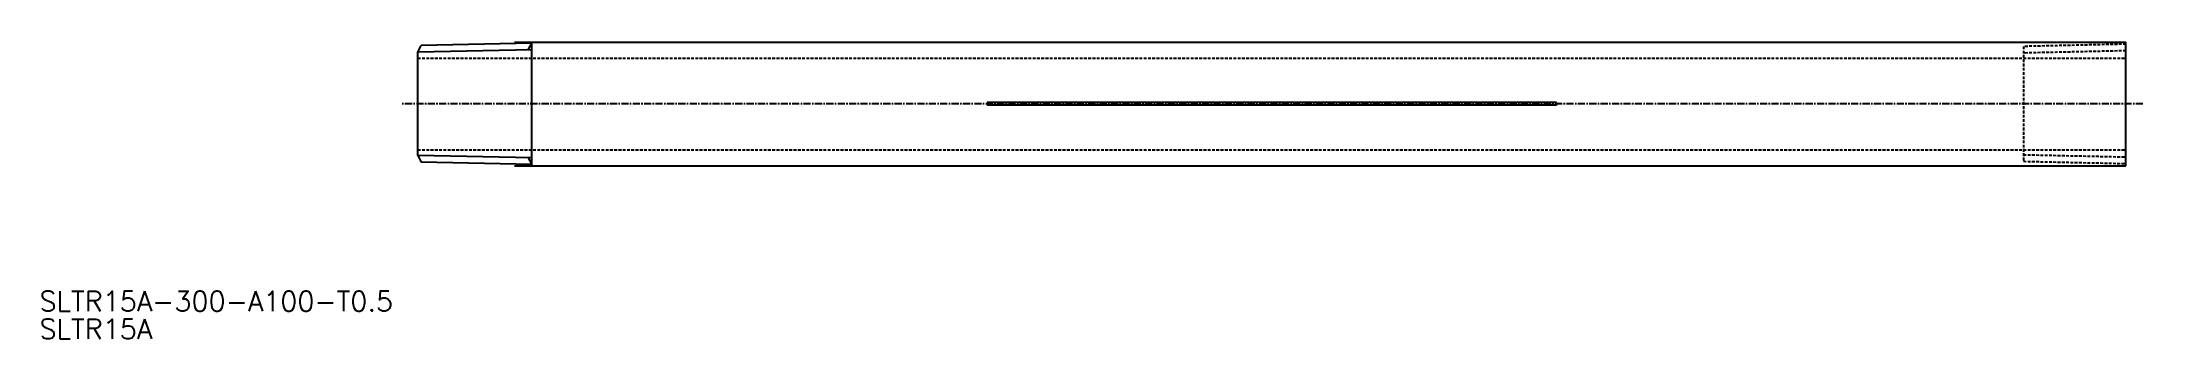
# Model space of a CAD drawing. Extents: x 272 to 641, y 254 to 306.
import ezdxf

# ---------------------------------------------------------------- set-up
doc = ezdxf.new("R2010")
doc.units = 0
doc.linetypes.add('CENTER', pattern=[2, 1.25, -0.25, 0.25, -0.25])
doc.linetypes.add('DASHED', pattern=[0.75, 0.5, -0.25])
doc.layers.get('0').update_dxf_attribs({"linetype": 'CONTINUOUS'})
doc.layers.add('CENTER', color=1, linetype='CENTER')
doc.styles.get("Standard").update_dxf_attribs({"font": 'txt.shx', "bigfont": 'bigfont.shx'})

msp = doc.modelspace()

# ---------------------------------------------------------------- linework, layer by layer
at = {"color": 7, "linetype": 'CONTINUOUS'}
for p, q in [((338.39, 303.85), (339.01, 305.03)), ((338.39, 285.73), (338.39, 303.85)), ((358.39, 305.44), (339.01, 305.03)), ((358.39, 283.94), (358.39, 305.64)), ((638.39, 283.94), (638.39, 305.64)), ((338.39, 287.51), (338.39, 302.07)), ((338.39, 285.73), (339.01, 284.55)), ((358.39, 284.14), (339.01, 284.55))]:
    msp.add_line(p, q, dxfattribs=at)
at = {"color": 3, "linetype": 'CONTINUOUS'}
for p, q in [((358.39, 304.28), (338.39, 303.85)), ((357.78, 304.26), (358.39, 305.44)), ((358.39, 285.3), (338.39, 285.73)), ((357.78, 285.32), (358.39, 284.14))]:
    msp.add_line(p, q, dxfattribs=at)
at = {"color": 3, "linetype": 'DASHED'}
for p, q in [((338.39, 302.84), (638.39, 302.84)), ((638.39, 305.27), (620.39, 304.87)), ((620.41, 304.87), (620.39, 284.71)), ((638.39, 304.11), (620.39, 303.71)), ((338.39, 286.74), (638.39, 286.74)), ((620.39, 285.87), (638.39, 285.48)), ((620.39, 284.71), (638.39, 284.31))]:
    msp.add_line(p, q, dxfattribs=at)
for p, q in [((355.39, 305.64), (638.39, 305.64)), ((638.39, 291.33), (638.39, 298.25)), ((538.39, 295.04), (438.39, 295.04)), ((438.39, 295.04), (438.39, 294.54)), ((538.39, 294.54), (438.39, 294.54)), ((538.39, 295.04), (538.39, 294.54)), ((355.39, 283.94), (638.39, 283.94))]:
    msp.add_line(p, q)
at = {"layer": 'CENTER', "color": 1, "linetype": 'CENTER'}
msp.add_line((641.39, 294.79), (335.39, 294.79), dxfattribs=at)

# ---------------------------------------------------------------- texts
at = {"color": 7, "linetype": 'CONTINUOUS'}
for s, p in [('SLTR15A-300-A100-T0.5', (271.94, 258.39)), ('SLTR15A', (271.94, 253.52))]:
    msp.add_text(s, height=3.5, dxfattribs=at).set_placement(p)

doc.saveas('drawing.dxf')
